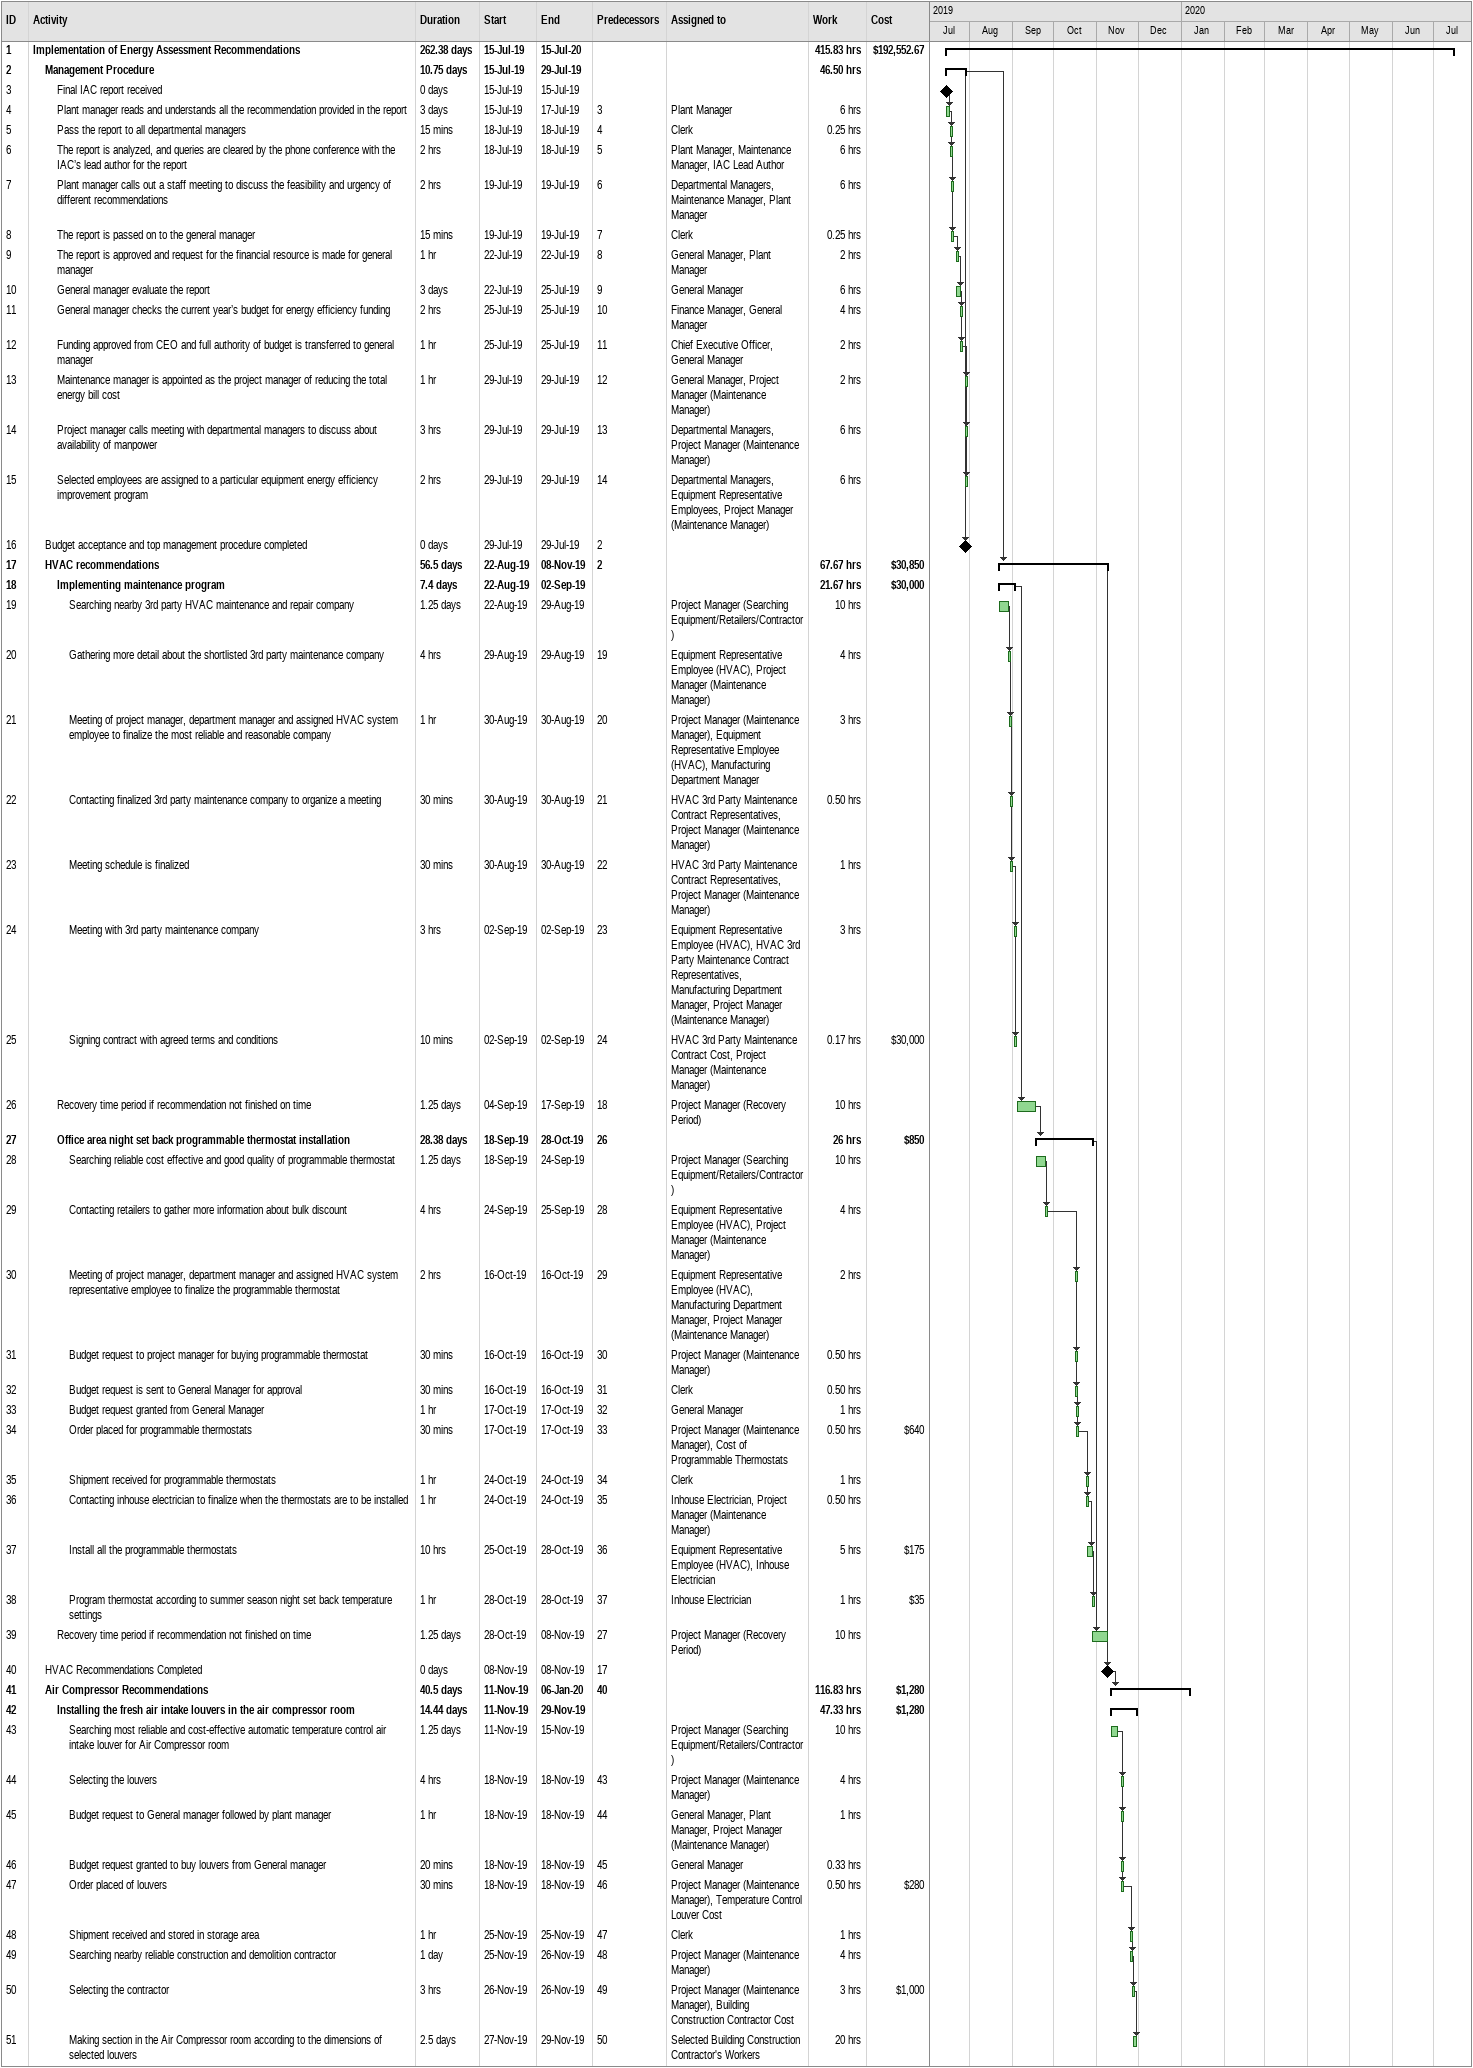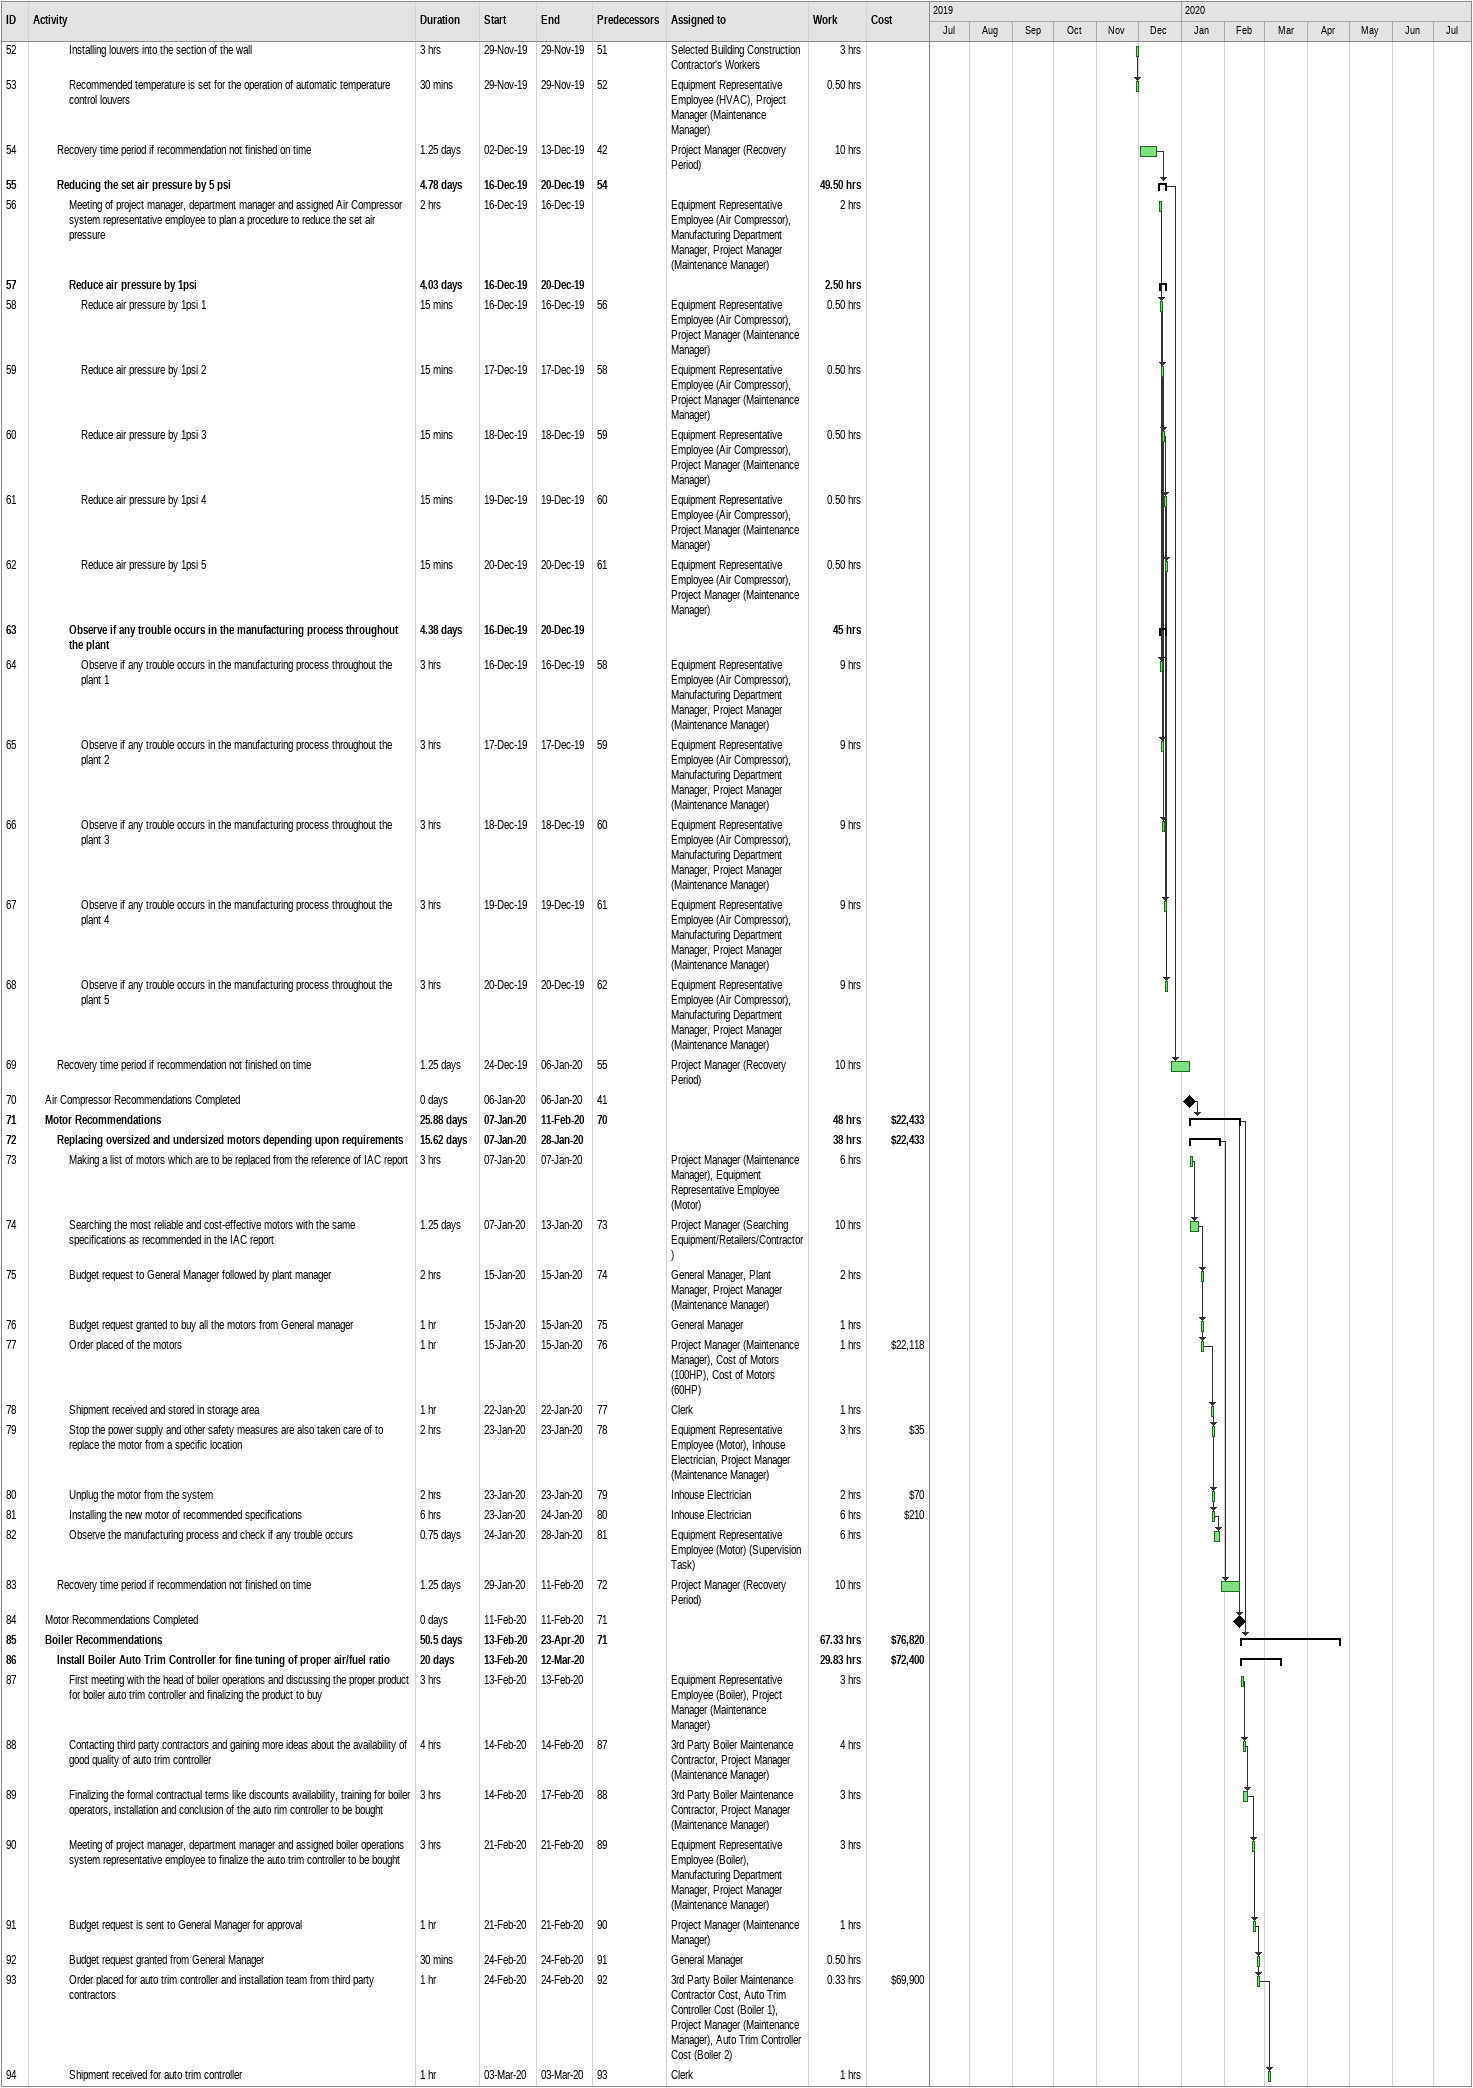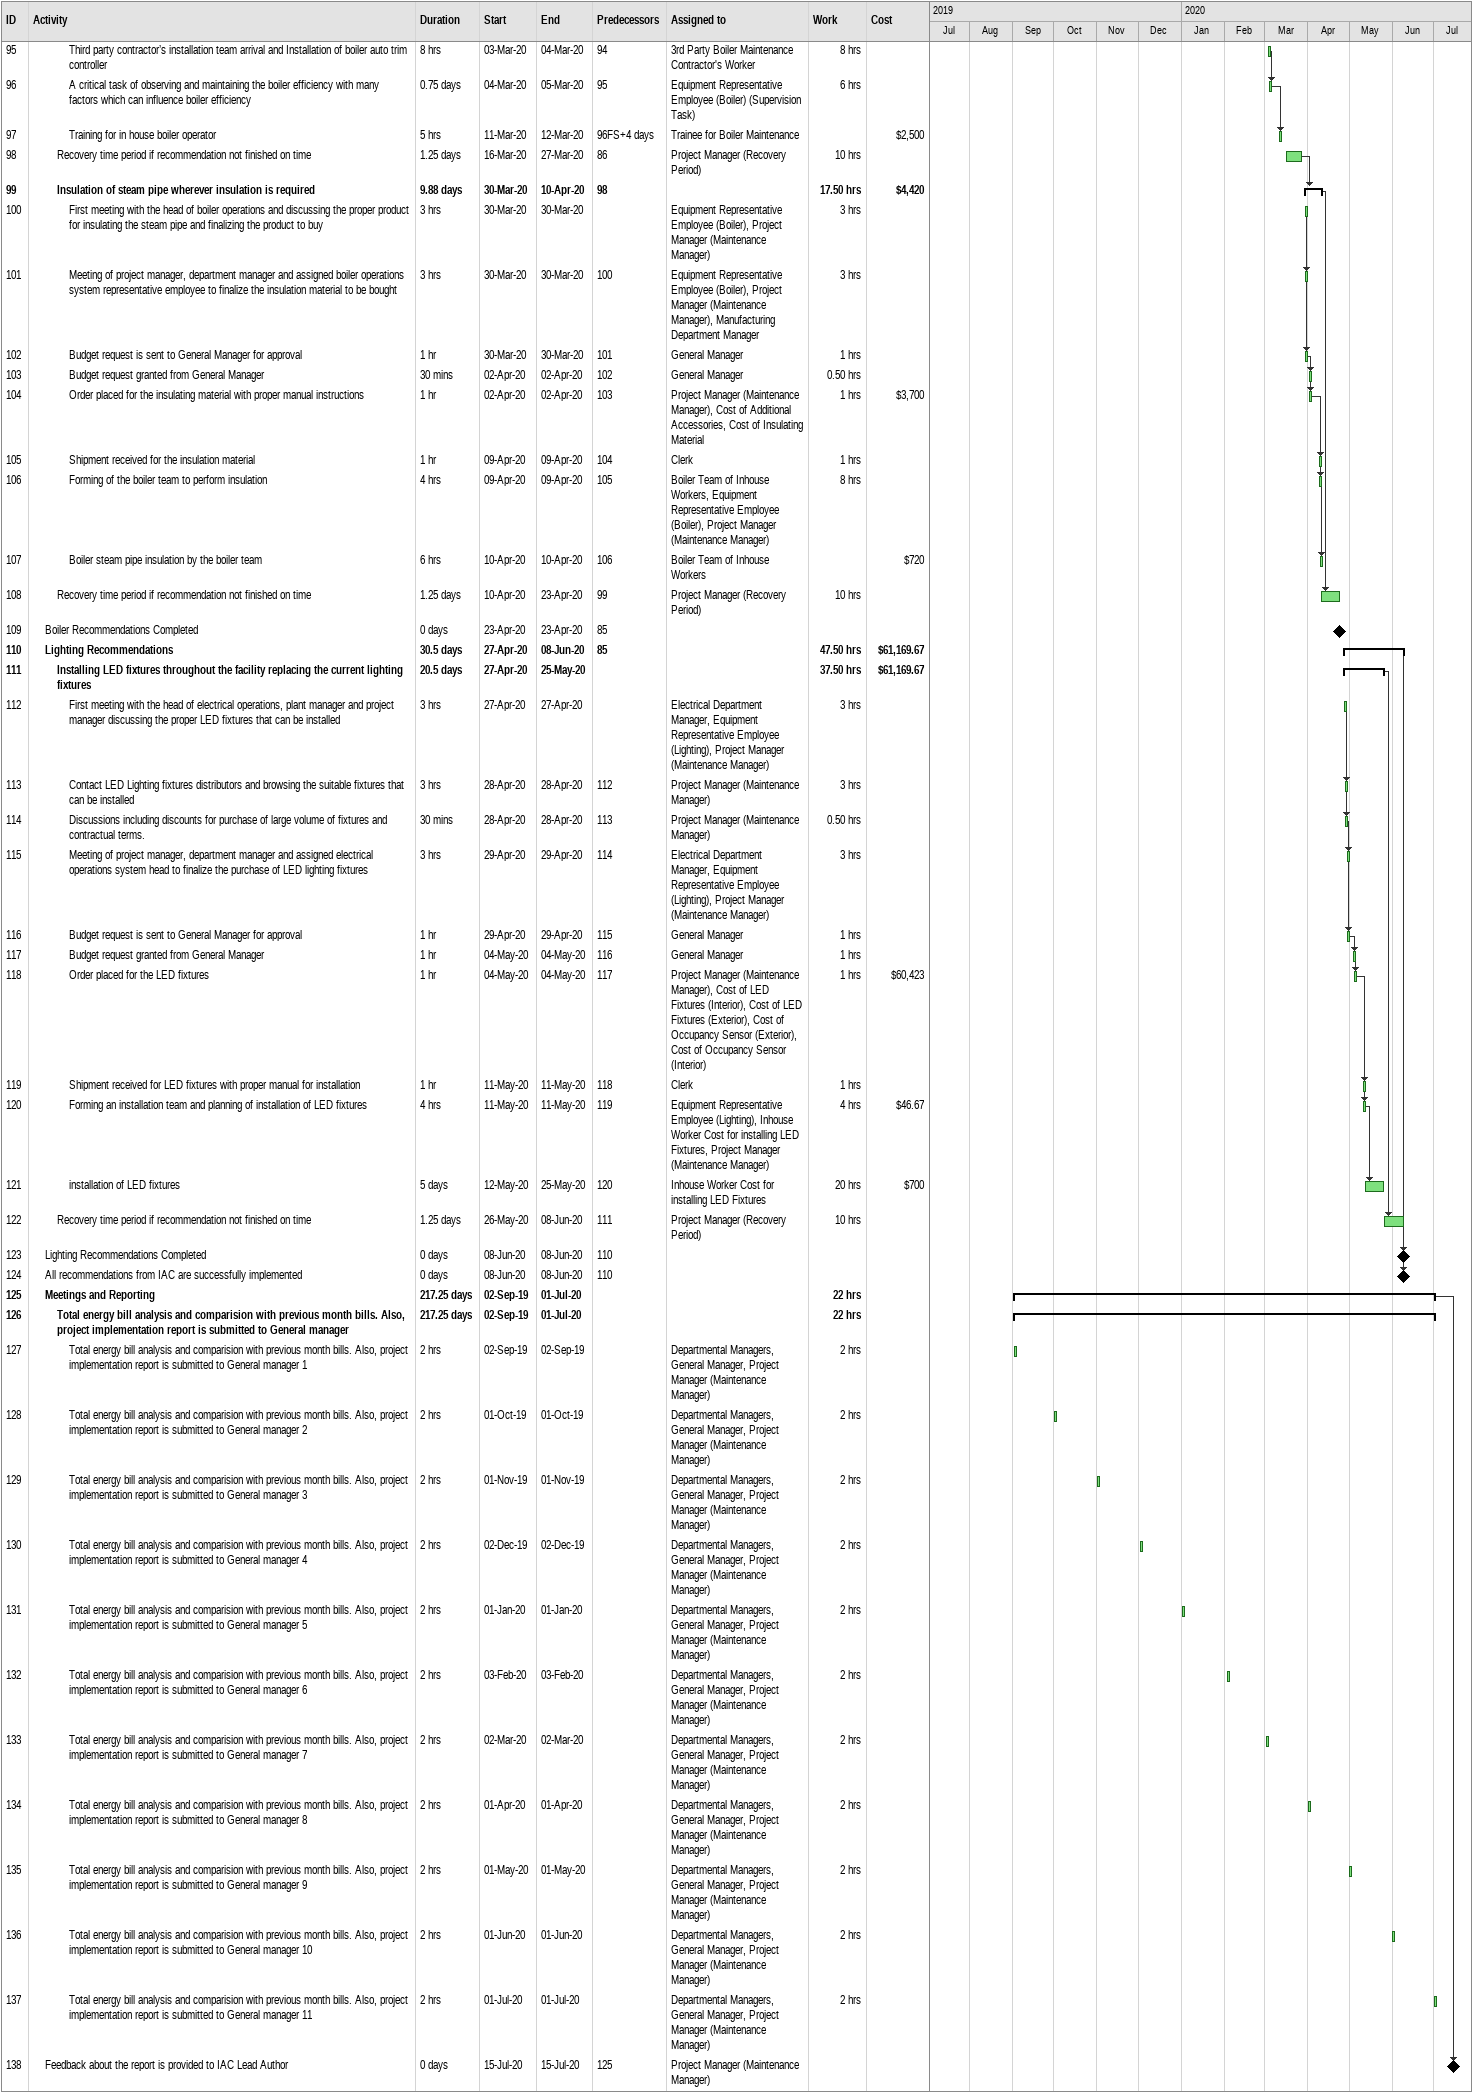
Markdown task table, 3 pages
| ID | Level | Task | Duration | Start | Finish | Predecessors | Resources | Work (h) | Cost ($) |
|---|---|---|---|---|---|---|---|---|---|
| 1 | 1 | **Implementation of Energy Assessment Recommendations** | 262.38d | 2019-07-15 | 2020-07-15 |  |  | 415.83 | 192552.67 |
| 2 | 2 | **Management Procedure** | 10.75d | 2019-07-15 | 2019-07-29 |  |  | 46.50 |  |
| 3 | 3 | Final IAC report received | 0d | 2019-07-15 | 2019-07-15 |  |  |  |  |
| 4 | 3 | Plant manager reads and understands all the recommendation provided in the report | 3d | 2019-07-15 | 2019-07-17 | 3 | Plant Manager | 6 |  |
| 5 | 3 | Pass the report to all departmental managers | 15min | 2019-07-18 | 2019-07-18 | 4 | Clerk | 0.25 |  |
| 6 | 3 | The report is analyzed, and queries are cleared by the phone conference with the IAC’s lead author for the report | 2h | 2019-07-18 | 2019-07-18 | 5 | Plant Manager, Maintenance Manager, IAC Lead Author | 6 |  |
| 7 | 3 | Plant manager calls out a staff meeting to discuss the feasibility and urgency of different recommendations | 2h | 2019-07-19 | 2019-07-19 | 6 | Departmental Managers, Maintenance Manager, Plant Manager | 6 |  |
| 8 | 3 | The report is passed on to the general manager | 15min | 2019-07-19 | 2019-07-19 | 7 | Clerk | 0.25 |  |
| 9 | 3 | The report is approved and request for the financial resource is made for general manager | 1h | 2019-07-22 | 2019-07-22 | 8 | General Manager, Plant Manager | 2 |  |
| 10 | 3 | General manager evaluate the report | 3d | 2019-07-22 | 2019-07-25 | 9 | General Manager | 6 |  |
| 11 | 3 | General manager checks the current year’s budget for energy efficiency funding | 2h | 2019-07-25 | 2019-07-25 | 10 | Finance Manager, General Manager | 4 |  |
| 12 | 3 | Funding approved from CEO and full authority of budget is transferred to general manager | 1h | 2019-07-25 | 2019-07-25 | 11 | Chief Executive Officer, General Manager | 2 |  |
| 13 | 3 | Maintenance manager is appointed as the project manager of reducing the total energy bill cost | 1h | 2019-07-29 | 2019-07-29 | 12 | General Manager, Project Manager (Maintenance Manager) | 2 |  |
| 14 | 3 | Project manager calls meeting with departmental managers to discuss about availability of manpower | 3h | 2019-07-29 | 2019-07-29 | 13 | Departmental Managers, Project Manager (Maintenance Manager) | 6 |  |
| 15 | 3 | Selected employees are assigned to a particular equipment energy efficiency improvement program | 2h | 2019-07-29 | 2019-07-29 | 14 | Departmental Managers, Equipment Representative Employees, Project Manager (Maintenance Manager) | 6 |  |
| 16 | 2 | Budget acceptance and top management procedure completed | 0d | 2019-07-29 | 2019-07-29 | 2 |  |  |  |
| 17 | 2 | **HVAC recommendations** | 56.5d | 2019-08-22 | 2019-11-08 | 2 |  | 67.67 | 30850 |
| 18 | 3 | **Implementing maintenance program** | 7.4d | 2019-08-22 | 2019-09-02 |  |  | 21.67 | 30000 |
| 19 | 4 | Searching nearby 3rd party HVAC maintenance and repair company | 1.25d | 2019-08-22 | 2019-08-29 |  | Project Manager (Searching Equipment/Retailers/Contractor) | 10 |  |
| 20 | 4 | Gathering more detail about the shortlisted 3rd party maintenance company | 4h | 2019-08-29 | 2019-08-29 | 19 | Equipment Representative Employee (HVAC), Project Manager (Maintenance Manager) | 4 |  |
| 21 | 4 | Meeting of project manager, department manager and assigned HVAC system employee to finalize the most reliable and reasonable company | 1h | 2019-08-30 | 2019-08-30 | 20 | Project Manager (Maintenance Manager), Equipment Representative Employee (HVAC), Manufacturing Department Manager | 3 |  |
| 22 | 4 | Contacting finalized 3rd party maintenance company to organize a meeting | 30min | 2019-08-30 | 2019-08-30 | 21 | HVAC 3rd Party Maintenance Contract Representatives, Project Manager (Maintenance Manager) | 0.50 |  |
| 23 | 4 | Meeting schedule is finalized | 30min | 2019-08-30 | 2019-08-30 | 22 | HVAC 3rd Party Maintenance Contract Representatives, Project Manager (Maintenance Manager) | 1 |  |
| 24 | 4 | Meeting with 3rd party maintenance company | 3h | 2019-09-02 | 2019-09-02 | 23 | Equipment Representative Employee (HVAC), HVAC 3rd Party Maintenance Contract Representatives, Manufacturing Department Manager, Project Manager (Maintenance Manager) | 3 |  |
| 25 | 4 | Signing contract with agreed terms and conditions | 10min | 2019-09-02 | 2019-09-02 | 24 | HVAC 3rd Party Maintenance Contract Cost, Project Manager (Maintenance Manager) | 0.17 | 30000 |
| 26 | 3 | Recovery time period if recommendation not finished on time | 1.25d | 2019-09-04 | 2019-09-17 | 18 | Project Manager (Recovery Period) | 10 |  |
| 27 | 3 | **Office area night set back programmable thermostat installation** | 28.38d | 2019-09-18 | 2019-10-28 | 26 |  | 26 | 850 |
| 28 | 4 | Searching reliable cost effective and good quality of programmable thermostat | 1.25d | 2019-09-18 | 2019-09-24 |  | Project Manager (Searching Equipment/Retailers/Contractor) | 10 |  |
| 29 | 4 | Contacting retailers to gather more information about bulk discount | 4h | 2019-09-24 | 2019-09-25 | 28 | Equipment Representative Employee (HVAC), Project Manager (Maintenance Manager) | 4 |  |
| 30 | 4 | Meeting of project manager, department manager and assigned HVAC system representative employee to finalize the programmable thermostat | 2h | 2019-10-16 | 2019-10-16 | 29 | Equipment Representative Employee (HVAC), Manufacturing Department Manager, Project Manager (Maintenance Manager) | 2 |  |
| 31 | 4 | Budget request to project manager for buying programmable thermostat | 30min | 2019-10-16 | 2019-10-16 | 30 | Project Manager (Maintenance Manager) | 0.50 |  |
| 32 | 4 | Budget request is sent to General Manager for approval | 30min | 2019-10-16 | 2019-10-16 | 31 | Clerk | 0.50 |  |
| 33 | 4 | Budget request granted from General Manager | 1h | 2019-10-17 | 2019-10-17 | 32 | General Manager | 1 |  |
| 34 | 4 | Order placed for programmable thermostats | 30min | 2019-10-17 | 2019-10-17 | 33 | Project Manager (Maintenance Manager), Cost of Programmable Thermostats | 0.50 | 640 |
| 35 | 4 | Shipment received for programmable thermostats | 1h | 2019-10-24 | 2019-10-24 | 34 | Clerk | 1 |  |
| 36 | 4 | Contacting inhouse electrician to finalize when the thermostats are to be installed | 1h | 2019-10-24 | 2019-10-24 | 35 | Inhouse Electrician, Project Manager (Maintenance Manager) | 0.50 |  |
| 37 | 4 | Install all the programmable thermostats | 10h | 2019-10-25 | 2019-10-28 | 36 | Equipment Representative Employee (HVAC), Inhouse Electrician | 5 | 175 |
| 38 | 4 | Program thermostat according to summer season night set back temperature settings | 1h | 2019-10-28 | 2019-10-28 | 37 | Inhouse Electrician | 1 | 35 |
| 39 | 3 | Recovery time period if recommendation not finished on time | 1.25d | 2019-10-28 | 2019-11-08 | 27 | Project Manager (Recovery Period) | 10 |  |
| 40 | 2 | HVAC Recommendations Completed | 0d | 2019-11-08 | 2019-11-08 | 17 |  |  |  |
| 41 | 2 | **Air Compressor Recommendations** | 40.5d | 2019-11-11 | 2020-01-06 | 40 |  | 116.83 | 1280 |
| 42 | 3 | **Installing the fresh air intake louvers in the air compressor room** | 14.44d | 2019-11-11 | 2019-11-29 |  |  | 47.33 | 1280 |
| 43 | 4 | Searching most reliable and cost-effective automatic temperature control air intake louver for Air Compressor room | 1.25d | 2019-11-11 | 2019-11-15 |  | Project Manager (Searching Equipment/Retailers/Contractor) | 10 |  |
| 44 | 4 | Selecting the louvers | 4h | 2019-11-18 | 2019-11-18 | 43 | Project Manager (Maintenance Manager) | 4 |  |
| 45 | 4 | Budget request to General manager followed by plant manager | 1h | 2019-11-18 | 2019-11-18 | 44 | General Manager, Plant Manager, Project Manager (Maintenance Manager) | 1 |  |
| 46 | 4 | Budget request granted to buy louvers from General manager | 20min | 2019-11-18 | 2019-11-18 | 45 | General Manager | 0.33 |  |
| 47 | 4 | Order placed of louvers | 30min | 2019-11-18 | 2019-11-18 | 46 | Project Manager (Maintenance Manager), Temperature Control Louver Cost | 0.50 | 280 |
| 48 | 4 | Shipment received and stored in storage area | 1h | 2019-11-25 | 2019-11-25 | 47 | Clerk | 1 |  |
| 49 | 4 | Searching nearby reliable construction and demolition contractor | 1d | 2019-11-25 | 2019-11-26 | 48 | Project Manager (Maintenance Manager) | 4 |  |
| 50 | 4 | Selecting the contractor | 3h | 2019-11-26 | 2019-11-26 | 49 | Project Manager (Maintenance Manager), Building Construction Contractor Cost | 3 | 1000 |
| 51 | 4 | Making section in the Air Compressor room according to the dimensions of selected louvers | 2.5d | 2019-11-27 | 2019-11-29 | 50 | Selected Building Construction Contractor's Workers | 20 |  |
| 52 | 4 | Installing louvers into the section of the wall | 3h | 2019-11-29 | 2019-11-29 | 51 | Selected Building Construction Contractor's Workers | 3 |  |
| 53 | 4 | Recommended temperature is set for the operation of automatic temperature control louvers | 30min | 2019-11-29 | 2019-11-29 | 52 | Equipment Representative Employee (HVAC), Project Manager (Maintenance Manager) | 0.50 |  |
| 54 | 3 | Recovery time period if recommendation not finished on time | 1.25d | 2019-12-02 | 2019-12-13 | 42 | Project Manager (Recovery Period) | 10 |  |
| 55 | 3 | **Reducing the set air pressure by 5 psi** | 4.78d | 2019-12-16 | 2019-12-20 | 54 |  | 49.50 |  |
| 56 | 4 | Meeting of project manager, department manager and assigned Air Compressor system representative employee to plan a procedure to reduce the set air pressure | 2h | 2019-12-16 | 2019-12-16 |  | Equipment Representative Employee (Air Compressor), Manufacturing Department Manager, Project Manager (Maintenance Manager) | 2 |  |
| 57 | 4 | **Reduce air pressure by 1psi** | 4.03d | 2019-12-16 | 2019-12-20 |  |  | 2.50 |  |
| 58 | 5 | Reduce air pressure by 1psi 1 | 15min | 2019-12-16 | 2019-12-16 | 56 | Equipment Representative Employee (Air Compressor), Project Manager (Maintenance Manager) | 0.50 |  |
| 59 | 5 | Reduce air pressure by 1psi 2 | 15min | 2019-12-17 | 2019-12-17 | 58 | Equipment Representative Employee (Air Compressor), Project Manager (Maintenance Manager) | 0.50 |  |
| 60 | 5 | Reduce air pressure by 1psi 3 | 15min | 2019-12-18 | 2019-12-18 | 59 | Equipment Representative Employee (Air Compressor), Project Manager (Maintenance Manager) | 0.50 |  |
| 61 | 5 | Reduce air pressure by 1psi 4 | 15min | 2019-12-19 | 2019-12-19 | 60 | Equipment Representative Employee (Air Compressor), Project Manager (Maintenance Manager) | 0.50 |  |
| 62 | 5 | Reduce air pressure by 1psi 5 | 15min | 2019-12-20 | 2019-12-20 | 61 | Equipment Representative Employee (Air Compressor), Project Manager (Maintenance Manager) | 0.50 |  |
| 63 | 4 | **Observe if any trouble occurs in the manufacturing process throughout the plant** | 4.38d | 2019-12-16 | 2019-12-20 |  |  | 45 |  |
| 64 | 5 | Observe if any trouble occurs in the manufacturing process throughout the plant 1 | 3h | 2019-12-16 | 2019-12-16 | 58 | Equipment Representative Employee (Air Compressor), Manufacturing Department Manager, Project Manager (Maintenance Manager) | 9 |  |
| 65 | 5 | Observe if any trouble occurs in the manufacturing process throughout the plant 2 | 3h | 2019-12-17 | 2019-12-17 | 59 | Equipment Representative Employee (Air Compressor), Manufacturing Department Manager, Project Manager (Maintenance Manager) | 9 |  |
| 66 | 5 | Observe if any trouble occurs in the manufacturing process throughout the plant 3 | 3h | 2019-12-18 | 2019-12-18 | 60 | Equipment Representative Employee (Air Compressor), Manufacturing Department Manager, Project Manager (Maintenance Manager) | 9 |  |
| 67 | 5 | Observe if any trouble occurs in the manufacturing process throughout the plant 4 | 3h | 2019-12-19 | 2019-12-19 | 61 | Equipment Representative Employee (Air Compressor), Manufacturing Department Manager, Project Manager (Maintenance Manager) | 9 |  |
| 68 | 5 | Observe if any trouble occurs in the manufacturing process throughout the plant 5 | 3h | 2019-12-20 | 2019-12-20 | 62 | Equipment Representative Employee (Air Compressor), Manufacturing Department Manager, Project Manager (Maintenance Manager) | 9 |  |
| 69 | 3 | Recovery time period if recommendation not finished on time | 1.25d | 2019-12-24 | 2020-01-06 | 55 | Project Manager (Recovery Period) | 10 |  |
| 70 | 2 | Air Compressor Recommendations Completed | 0d | 2020-01-06 | 2020-01-06 | 41 |  |  |  |
| 71 | 2 | **Motor Recommendations** | 25.88d | 2020-01-07 | 2020-02-11 | 70 |  | 48 | 22433 |
| 72 | 3 | **Replacing oversized and undersized motors depending upon requirements** | 15.62d | 2020-01-07 | 2020-01-28 |  |  | 38 | 22433 |
| 73 | 4 | Making a list of motors which are to be replaced from the reference of IAC report | 3h | 2020-01-07 | 2020-01-07 |  | Project Manager (Maintenance Manager), Equipment Representative Employee (Motor) | 6 |  |
| 74 | 4 | Searching the most reliable and cost-effective motors with the same specifications as recommended in the IAC report | 1.25d | 2020-01-07 | 2020-01-13 | 73 | Project Manager (Searching Equipment/Retailers/Contractor) | 10 |  |
| 75 | 4 | Budget request to General Manager followed by plant manager | 2h | 2020-01-15 | 2020-01-15 | 74 | General Manager, Plant Manager, Project Manager (Maintenance Manager) | 2 |  |
| 76 | 4 | Budget request granted to buy all the motors from General manager | 1h | 2020-01-15 | 2020-01-15 | 75 | General Manager | 1 |  |
| 77 | 4 | Order placed of the motors | 1h | 2020-01-15 | 2020-01-15 | 76 | Project Manager (Maintenance Manager), Cost of Motors (100HP), Cost of Motors (60HP) | 1 | 22118 |
| 78 | 4 | Shipment received and stored in storage area | 1h | 2020-01-22 | 2020-01-22 | 77 | Clerk | 1 |  |
| 79 | 4 | Stop the power supply and other safety measures are also taken care of to replace the motor from a specific location | 2h | 2020-01-23 | 2020-01-23 | 78 | Equipment Representative Employee (Motor), Inhouse Electrician, Project Manager (Maintenance Manager) | 3 | 35 |
| 80 | 4 | Unplug the motor from the system | 2h | 2020-01-23 | 2020-01-23 | 79 | Inhouse Electrician | 2 | 70 |
| 81 | 4 | Installing the new motor of recommended specifications | 6h | 2020-01-23 | 2020-01-24 | 80 | Inhouse Electrician | 6 | 210 |
| 82 | 4 | Observe the manufacturing process and check if any trouble occurs | 0.75d | 2020-01-24 | 2020-01-28 | 81 | Equipment Representative Employee (Motor) (Supervision Task) | 6 |  |
| 83 | 3 | Recovery time period if recommendation not finished on time | 1.25d | 2020-01-29 | 2020-02-11 | 72 | Project Manager (Recovery Period) | 10 |  |
| 84 | 2 | Motor Recommendations Completed | 0d | 2020-02-11 | 2020-02-11 | 71 |  |  |  |
| 85 | 2 | **Boiler Recommendations** | 50.5d | 2020-02-13 | 2020-04-23 | 71 |  | 67.33 | 76820 |
| 86 | 3 | **Install Boiler Auto Trim Controller for fine tuning of proper air/fuel ratio** | 20d | 2020-02-13 | 2020-03-12 |  |  | 29.83 | 72400 |
| 87 | 4 | First meeting with the head of boiler operations and discussing the proper product for boiler auto trim controller and finalizing the product to buy | 3h | 2020-02-13 | 2020-02-13 |  | Equipment Representative Employee (Boiler), Project Manager (Maintenance Manager) | 3 |  |
| 88 | 4 | Contacting third party contractors and gaining more ideas about the availability of good quality of auto trim controller | 4h | 2020-02-14 | 2020-02-14 | 87 | 3rd Party Boiler Maintenance Contractor, Project Manager (Maintenance Manager) | 4 |  |
| 89 | 4 | Finalizing the formal contractual terms like discounts availability, training for boiler operators, installation and conclusion of the auto rim controller to be bought | 3h | 2020-02-14 | 2020-02-17 | 88 | 3rd Party Boiler Maintenance Contractor, Project Manager (Maintenance Manager) | 3 |  |
| 90 | 4 | Meeting of project manager, department manager and assigned boiler operations system representative employee to finalize the auto trim controller to be bought | 3h | 2020-02-21 | 2020-02-21 | 89 | Equipment Representative Employee (Boiler), Manufacturing Department Manager, Project Manager (Maintenance Manager) | 3 |  |
| 91 | 4 | Budget request is sent to General Manager for approval | 1h | 2020-02-21 | 2020-02-21 | 90 | Project Manager (Maintenance Manager) | 1 |  |
| 92 | 4 | Budget request granted from General Manager | 30min | 2020-02-24 | 2020-02-24 | 91 | General Manager | 0.50 |  |
| 93 | 4 | Order placed for auto trim controller and installation team from third party contractors | 1h | 2020-02-24 | 2020-02-24 | 92 | 3rd Party Boiler Maintenance Contractor Cost, Auto Trim Controller Cost (Boiler 1), Project Manager (Maintenance Manager), Auto Trim Controller Cost (Boiler 2) | 0.33 | 69900 |
| 94 | 4 | Shipment received for auto trim controller | 1h | 2020-03-03 | 2020-03-03 | 93 | Clerk | 1 |  |
| 95 | 4 | Third party contractor’s installation team arrival and Installation of boiler auto trim controller | 8h | 2020-03-03 | 2020-03-04 | 94 | 3rd Party Boiler Maintenance Contractor's Worker | 8 |  |
| 96 | 4 | A critical task of observing and maintaining the boiler efficiency with many factors which can influence boiler efficiency | 0.75d | 2020-03-04 | 2020-03-05 | 95 | Equipment Representative Employee (Boiler) (Supervision Task) | 6 |  |
| 97 | 4 | Training for in house boiler operator | 5h | 2020-03-11 | 2020-03-12 | 96FS+4d | Trainee for Boiler Maintenance |  | 2500 |
| 98 | 3 | Recovery time period if recommendation not finished on time | 1.25d | 2020-03-16 | 2020-03-27 | 86 | Project Manager (Recovery Period) | 10 |  |
| 99 | 3 | **Insulation of steam pipe wherever insulation is required** | 9.88d | 2020-03-30 | 2020-04-10 | 98 |  | 17.50 | 4420 |
| 100 | 4 | First meeting with the head of boiler operations and discussing the proper product for insulating the steam pipe and finalizing the product to buy | 3h | 2020-03-30 | 2020-03-30 |  | Equipment Representative Employee (Boiler), Project Manager (Maintenance Manager) | 3 |  |
| 101 | 4 | Meeting of project manager, department manager and assigned boiler operations system representative employee to finalize the insulation material to be bought | 3h | 2020-03-30 | 2020-03-30 | 100 | Equipment Representative Employee (Boiler), Project Manager (Maintenance Manager), Manufacturing Department Manager | 3 |  |
| 102 | 4 | Budget request is sent to General Manager for approval | 1h | 2020-03-30 | 2020-03-30 | 101 | General Manager | 1 |  |
| 103 | 4 | Budget request granted from General Manager | 30min | 2020-04-02 | 2020-04-02 | 102 | General Manager | 0.50 |  |
| 104 | 4 | Order placed for the insulating material with proper manual instructions | 1h | 2020-04-02 | 2020-04-02 | 103 | Project Manager (Maintenance Manager), Cost of Additional Accessories, Cost of Insulating Material | 1 | 3700 |
| 105 | 4 | Shipment received for the insulation material | 1h | 2020-04-09 | 2020-04-09 | 104 | Clerk | 1 |  |
| 106 | 4 | Forming of the boiler team to perform insulation | 4h | 2020-04-09 | 2020-04-09 | 105 | Boiler Team of Inhouse Workers, Equipment Representative Employee (Boiler), Project Manager (Maintenance Manager) | 8 |  |
| 107 | 4 | Boiler steam pipe insulation by the boiler team | 6h | 2020-04-10 | 2020-04-10 | 106 | Boiler Team of Inhouse Workers |  | 720 |
| 108 | 3 | Recovery time period if recommendation not finished on time | 1.25d | 2020-04-10 | 2020-04-23 | 99 | Project Manager (Recovery Period) | 10 |  |
| 109 | 2 | Boiler Recommendations Completed | 0d | 2020-04-23 | 2020-04-23 | 85 |  |  |  |
| 110 | 2 | **Lighting Recommendations** | 30.5d | 2020-04-27 | 2020-06-08 | 85 |  | 47.50 | 61169.67 |
| 111 | 3 | **Installing LED fixtures throughout the facility replacing the current lighting fixtures** | 20.5d | 2020-04-27 | 2020-05-25 |  |  | 37.50 | 61169.67 |
| 112 | 4 | First meeting with the head of electrical operations, plant manager and project manager discussing the proper LED fixtures that can be installed | 3h | 2020-04-27 | 2020-04-27 |  | Electrical Department Manager, Equipment Representative Employee (Lighting), Project Manager (Maintenance Manager) | 3 |  |
| 113 | 4 | Contact LED Lighting fixtures distributors and browsing the suitable fixtures that can be installed | 3h | 2020-04-28 | 2020-04-28 | 112 | Project Manager (Maintenance Manager) | 3 |  |
| 114 | 4 | Discussions including discounts for purchase of large volume of fixtures and contractual terms. | 30min | 2020-04-28 | 2020-04-28 | 113 | Project Manager (Maintenance Manager) | 0.50 |  |
| 115 | 4 | Meeting of project manager, department manager and assigned electrical operations system head to finalize the purchase of LED lighting fixtures | 3h | 2020-04-29 | 2020-04-29 | 114 | Electrical Department Manager, Equipment Representative Employee (Lighting), Project Manager (Maintenance Manager) | 3 |  |
| 116 | 4 | Budget request is sent to General Manager for approval | 1h | 2020-04-29 | 2020-04-29 | 115 | General Manager | 1 |  |
| 117 | 4 | Budget request granted from General Manager | 1h | 2020-05-04 | 2020-05-04 | 116 | General Manager | 1 |  |
| 118 | 4 | Order placed for the LED fixtures | 1h | 2020-05-04 | 2020-05-04 | 117 | Project Manager (Maintenance Manager), Cost of LED Fixtures (Interior), Cost of LED Fixtures (Exterior), Cost of Occupancy Sensor (Exterior), Cost of Occupancy Sensor (Interior) | 1 | 60423 |
| 119 | 4 | Shipment received for LED fixtures with proper manual for installation | 1h | 2020-05-11 | 2020-05-11 | 118 | Clerk | 1 |  |
| 120 | 4 | Forming an installation team and planning of installation of LED fixtures | 4h | 2020-05-11 | 2020-05-11 | 119 | Equipment Representative Employee (Lighting), Inhouse Worker Cost for installing LED Fixtures, Project Manager (Maintenance Manager) | 4 | 46.67 |
| 121 | 4 | installation of LED fixtures | 5d | 2020-05-12 | 2020-05-25 | 120 | Inhouse Worker Cost for installing LED Fixtures | 20 | 700 |
| 122 | 3 | Recovery time period if recommendation not finished on time | 1.25d | 2020-05-26 | 2020-06-08 | 111 | Project Manager (Recovery Period) | 10 |  |
| 123 | 2 | Lighting Recommendations Completed | 0d | 2020-06-08 | 2020-06-08 | 110 |  |  |  |
| 124 | 2 | All recommendations from IAC are successfully implemented | 0d | 2020-06-08 | 2020-06-08 | 110 |  |  |  |
| 125 | 2 | **Meetings and Reporting** | 217.25d | 2019-09-02 | 2020-07-01 |  |  | 22 |  |
| 126 | 3 | **Total energy bill analysis and comparision with previous month bills. Also, project implementation report is submitted to General manager** | 217.25d | 2019-09-02 | 2020-07-01 |  |  | 22 |  |
| 127 | 4 | Total energy bill analysis and comparision with previous month bills. Also, project implementation report is submitted to General manager 1 | 2h | 2019-09-02 | 2019-09-02 |  | Departmental Managers, General Manager, Project Manager (Maintenance Manager) | 2 |  |
| 128 | 4 | Total energy bill analysis and comparision with previous month bills. Also, project implementation report is submitted to General manager 2 | 2h | 2019-10-01 | 2019-10-01 |  | Departmental Managers, General Manager, Project Manager (Maintenance Manager) | 2 |  |
| 129 | 4 | Total energy bill analysis and comparision with previous month bills. Also, project implementation report is submitted to General manager 3 | 2h | 2019-11-01 | 2019-11-01 |  | Departmental Managers, General Manager, Project Manager (Maintenance Manager) | 2 |  |
| 130 | 4 | Total energy bill analysis and comparision with previous month bills. Also, project implementation report is submitted to General manager 4 | 2h | 2019-12-02 | 2019-12-02 |  | Departmental Managers, General Manager, Project Manager (Maintenance Manager) | 2 |  |
| 131 | 4 | Total energy bill analysis and comparision with previous month bills. Also, project implementation report is submitted to General manager 5 | 2h | 2020-01-01 | 2020-01-01 |  | Departmental Managers, General Manager, Project Manager (Maintenance Manager) | 2 |  |
| 132 | 4 | Total energy bill analysis and comparision with previous month bills. Also, project implementation report is submitted to General manager 6 | 2h | 2020-02-03 | 2020-02-03 |  | Departmental Managers, General Manager, Project Manager (Maintenance Manager) | 2 |  |
| 133 | 4 | Total energy bill analysis and comparision with previous month bills. Also, project implementation report is submitted to General manager 7 | 2h | 2020-03-02 | 2020-03-02 |  | Departmental Managers, General Manager, Project Manager (Maintenance Manager) | 2 |  |
| 134 | 4 | Total energy bill analysis and comparision with previous month bills. Also, project implementation report is submitted to General manager 8 | 2h | 2020-04-01 | 2020-04-01 |  | Departmental Managers, General Manager, Project Manager (Maintenance Manager) | 2 |  |
| 135 | 4 | Total energy bill analysis and comparision with previous month bills. Also, project implementation report is submitted to General manager 9 | 2h | 2020-05-01 | 2020-05-01 |  | Departmental Managers, General Manager, Project Manager (Maintenance Manager) | 2 |  |
| 136 | 4 | Total energy bill analysis and comparision with previous month bills. Also, project implementation report is submitted to General manager 10 | 2h | 2020-06-01 | 2020-06-01 |  | Departmental Managers, General Manager, Project Manager (Maintenance Manager) | 2 |  |
| 137 | 4 | Total energy bill analysis and comparision with previous month bills. Also, project implementation report is submitted to General manager 11 | 2h | 2020-07-01 | 2020-07-01 |  | Departmental Managers, General Manager, Project Manager (Maintenance Manager) | 2 |  |
| 138 | 2 | Feedback about the report is provided to IAC Lead Author | 0d | 2020-07-15 | 2020-07-15 | 125 | Project Manager (Maintenance Manager) |  |  |
